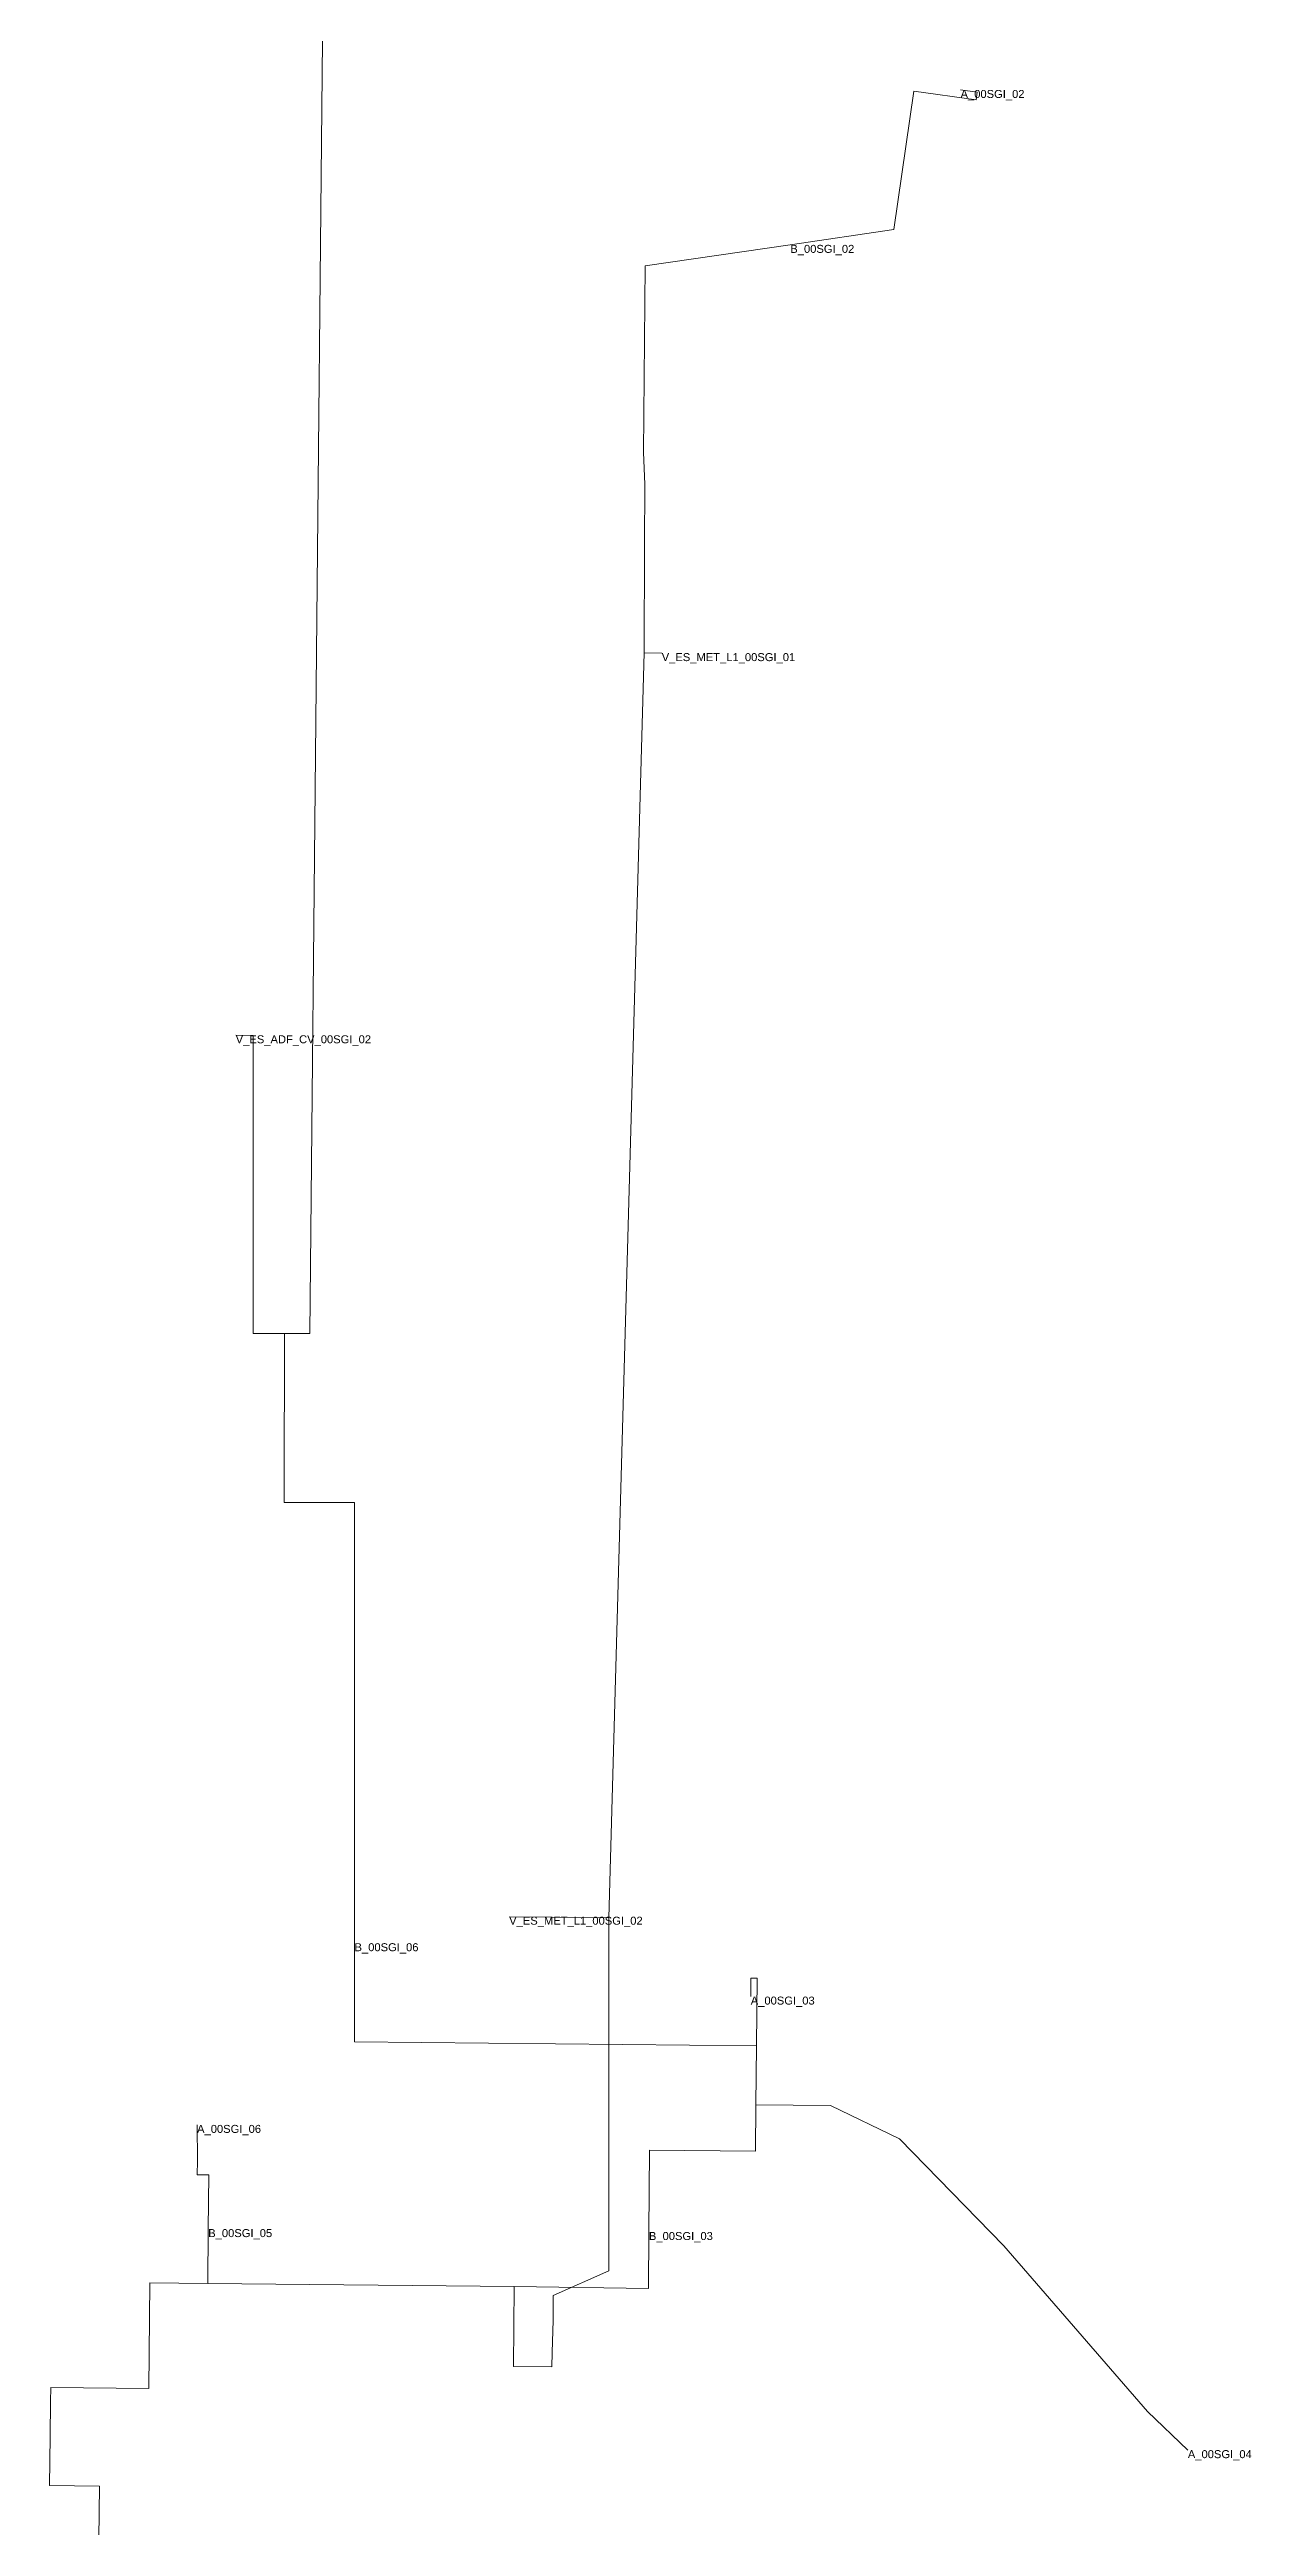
# Model space of a CAD drawing. Header units: metres. Extents: x 431996 to 432103, y 4585730 to 4586143.
# Drawn here: x 432028 to 432103.2, y 4585891 to 4586045.8 of the extents above; entities that cross this region are included whole.
import ezdxf
from ezdxf.enums import TextEntityAlignment as Align

# ---------------------------------------------------------------- set-up
doc = ezdxf.new("R2010")
doc.units = ezdxf.units.M
doc.header["$MEASUREMENT"] = 0
for name, color, linetype, lineweight in [('01_A_AccesTren_t', 30, 'Continuous', 0), ('01_C_AccesExt_t', 7, 'Continuous', 0), ('01_I_Ascensor_l', 7, 'Continuous', 0), ('01_I_BarreraTarifaria_t', 7, 'Continuous', 0), ('01_I_Horitzontal_l', 7, 'Continuous', 0), ('01_I_Rampa_l', 7, 'Continuous', 0)]:
    doc.layers.add(name, color=color, linetype=linetype, lineweight=lineweight)
doc.styles.add('Style-Arial', font='arial.ttf')

msp = doc.modelspace()

# ---------------------------------------------------------------- linework, layer by layer
at = {"layer": '01_I_Ascensor_l'}
for p, q in [((432086.0472, 4586043.132228), (432085.980761, 4586042.658578, -10)), ((432065.187565, 4586020.616982, -10), (432065.275643, 4586018.638259, -20)), ((432042.70466, 4585959.51166, -10), (432042.726177, 4585961.733838, -20)), ((432071.890128, 4585925.235058), (432072.293787, 4585925.231166, -10)), ((432037.269323, 4585916.057307), (432037.286306, 4585913.811803, -10)), ((432059.542265, 4585903.856119, -20), (432059.464839, 4585901.827463, -10)), ((432028.101493, 4585898.770454, -10), (432028.072661, 4585896.583845, -20))]:
    msp.add_line(p, q, dxfattribs=at)
at = {"layer": '01_I_Horitzontal_l'}
for p, q in [((432085.01109, 4586043.277563), (432086.0472, 4586043.132228)), ((432063.008756, 4585929.008535, -20), (432065.227004, 4586008.083473, -20)), ((432065.227004, 4586008.083473, -20), (432066.324064, 4586008.069734, -20)), ((432042.726177, 4585961.733838, -20), (432042.726177, 4585965.526616, -20)), ((432059.421488, 4585929.046124, -20), (432056.785325, 4585929.073746, -20)), ((432059.421488, 4585929.046124, -20), (432063.008756, 4585929.008535, -20)), ((432071.891619, 4585924.079556), (432071.890128, 4585925.235058)), ((432072.253061, 4585921.007156, -10), (432072.293787, 4585925.231166, -10)), ((432072.217386, 4585917.307044, -10), (432072.253061, 4585921.007156, -10)), ((432037.964644, 4585909.543257, -10), (432037.930605, 4585906.141915, -10)), ((432057.105277, 4585905.954641, -10), (432037.930605, 4585906.141915, -10)), ((432099.225265, 4585895.723305, -10), (432096.699279, 4585898.141828, -10))]:
    msp.add_line(p, q, dxfattribs=at)
at = {"layer": '01_I_Horitzontal_l', "flags": 128}
for points, elevation in [([(432042.726177, 4585965.526616), (432044.32613, 4585965.526616), (432045.107488, 4586046.398197), (432045.107488, 4586065.688555), (432044.200204, 4586090.796816), (432042.791041, 4586108.411686)], -20), ([(432085.980761, 4586042.658578), (432082.08706, 4586043.204748), (432080.832598, 4586034.55169), (432074.36612, 4586033.592489)], -10), ([(432074.36612, 4586033.592489), (432065.292724, 4586032.291562), (432065.187565, 4586020.616982)], -9.999902), ([(432065.275643, 4586018.638259), (432065.240683, 4586014.788884), (432065.227004, 4586008.083473)], -20), ([(432042.726177, 4585965.526616), (432040.769483, 4585965.531948), (432040.769483, 4585984.167137), (432039.684972, 4585984.177736)], -20), ([(432047.114424, 4585927.41525), (432047.114392, 4585954.968354), (432042.704666, 4585954.968349), (432042.70466, 4585959.51166)], -10), ([(432059.542265, 4585903.856119), (432059.542265, 4585905.390839), (432063.018925, 4585906.944458), (432063.008756, 4585929.008535)], -20), ([(432047.114424, 4585927.41525), (432047.114431, 4585921.25228), (432072.253061, 4585921.007156)], -10), ([(432072.217386, 4585917.307044), (432072.188364, 4585914.40704), (432065.566017, 4585914.473314), (432065.523076, 4585909.360267)], -10), ([(432087.709609, 4585908.496685), (432081.203976, 4585915.193183), (432076.888393, 4585917.262009), (432072.217386, 4585917.307044)], -10), ([(432037.286306, 4585913.811803), (432037.277634, 4585912.945257), (432037.998618, 4585912.938042), (432037.964644, 4585909.543257)], -10), ([(432065.523076, 4585909.360267), (432065.493443, 4585905.831716), (432057.105277, 4585905.954641)], -10), ([(432037.930605, 4585906.141915), (432034.306244, 4585906.177313), (432034.241961, 4585899.577216), (432028.114015, 4585899.636952), (432028.101493, 4585898.770454)], -10), ([(432057.105277, 4585905.954641), (432057.056239, 4585900.954133), (432059.456243, 4585900.931115), (432059.464839, 4585901.827463)], -10), ([(432028.072661, 4585896.583845), (432028.041333, 4585893.504806), (432031.16253, 4585893.464058), (432030.969089, 4585878.64436)], -20)]:
    msp.add_lwpolyline(points, dxfattribs=dict(at, elevation=elevation))
at = {"layer": '01_I_Rampa_l'}
msp.add_line((432096.699279, 4585898.141828, -10), (432087.709609, 4585908.496685, -10), dxfattribs=at)

# ---------------------------------------------------------------- texts
at = {"layer": '01_A_AccesTren_t', "style": 'Style-Arial'}
for s, p in [('V_ES_MET_L1_00SGI_01', (432066.324064, 4586008.069734, -20)), ('V_ES_ADF_CV_00SGI_02', (432039.684972, 4585984.177736, -20)), ('V_ES_MET_L1_00SGI_02', (432056.785325, 4585929.073746, -20))]:
    msp.add_text(s, height=0.5, dxfattribs=at).set_placement(p, align=Align.TOP_LEFT)
at = {"layer": '01_C_AccesExt_t', "char_height": 0.5, "attachment_point": 1, "line_spacing_factor": 1.2, "style": 'Style-Arial'}
for s, insert in [('A_00SGI_02', (432085.01109, 4586043.277563)), ('A_00SGI_03', (432071.891619, 4585924.079556)), ('A_00SGI_06', (432037.269323, 4585916.057307)), ('A_00SGI_04', (432099.225265, 4585895.723305, -10))]:
    msp.add_mtext(s, dxfattribs=dict(at, insert=insert))
at = {"layer": '01_I_BarreraTarifaria_t', "char_height": 0.5, "attachment_point": 1, "line_spacing_factor": 1.2, "style": 'Style-Arial'}
for s, insert in [('B_00SGI_02', (432074.36612, 4586033.592489, -10)), ('B_00SGI_06', (432047.114424, 4585927.41525, -10)), ('B_00SGI_05', (432037.964644, 4585909.543257, -10)), ('B_00SGI_03', (432065.523076, 4585909.360267, -10))]:
    msp.add_mtext(s, dxfattribs=dict(at, insert=insert))

doc.saveas('drawing.dxf')
